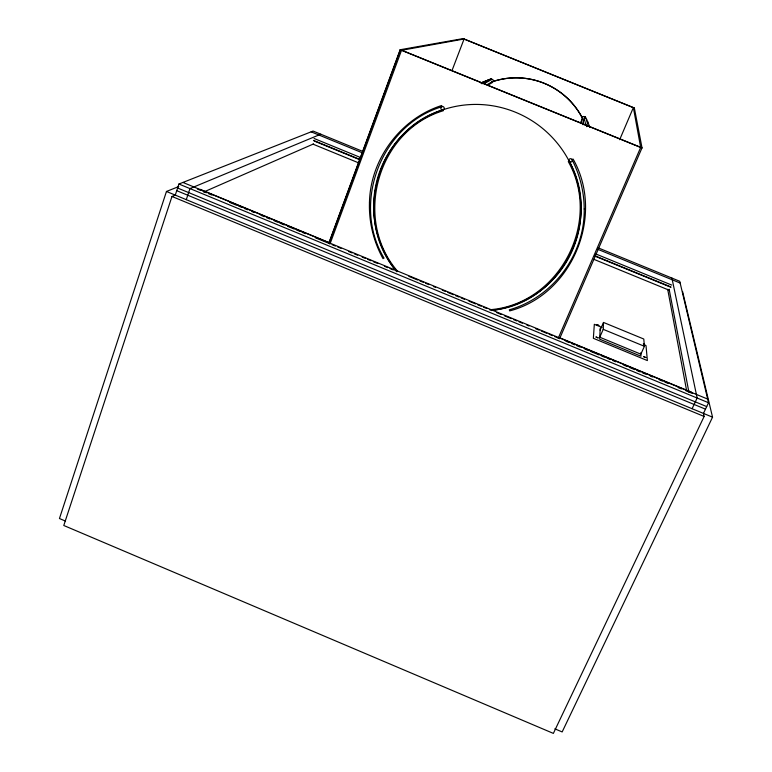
<?xml version="1.0" encoding="UTF-8"?>
<svg xmlns="http://www.w3.org/2000/svg" width="772" height="772" viewBox="0 0 772 772"><rect width="100%" height="100%" fill="white"/><g stroke="black" fill="none" stroke-linecap="round" stroke-linejoin="round"><path stroke-width="1.16" d="M603.241 329.345L603.511 322.445L643.79 339.024L644.408 346.3L640.847 354.165L599.757 337.219L603.241 329.345L644.408 346.3M600.201 328.312L599.661 339.178L641.001 356.22L640.75 352.794M586.614 126.647L587.801 121.976L585.35 116.775L584.558 117.19L582.522 124.08M585.079 125.054L586.623 119.351M583.034 124.775L585.35 116.775M581.113 122.787L582.522 118.27L580.457 123.134M178.786 186.535L166.463 191.466L59.454 518.523L65.543 521.11M363.245 151.601L313.094 131.057L178.921 184.025L175.273 195.104L171.982 196.474L63.786 525.491L553.37 733.4L704.122 416.455L703.456 413.416L708.532 402.733L679.736 281.278L598.387 247.947M186.284 199.649L189.96 188.59L320.776 134.203M328.698 243.402L400.147 49.746L463.113 38.6L634.343 107.974L642.043 148.012L400.147 49.746M329.026 243.122L400.398 49.707L642.014 147.857L559.575 338.754M330.001 243.942L401.517 50.305L464.078 38.996L452.093 70.339M619.665 139.703L633.368 107.578L640.663 147.452L558.252 338.213M600.105 330.165L603.511 322.445M692.098 408.716L697.145 398.024L671.901 278.065M682.554 291.44L712.546 417.169L562.161 731.933L554.846 728.826M487.499 85.316L492.632 82.363L492.42 81.687L487.277 84.611M484.314 83.55L491.706 79.497L491.436 78.647L480.917 83.086M481.902 83.791L491.436 78.647M482.394 83.019L488.744 79.612M481.853 82.932L486.09 80.674M481.371 82.961L483.484 81.832M203.837 191.958L313.606 143.901M489.409 309.755C558.996 304.805 602.527 222.056 568.279 161.599L569.147 161.136C603.202 221.284 560.993 304.043 491.812 310.325M643.375 343.579L644.659 344.36L643.423 344.109M462.988 38.619L634.362 108.051M311.135 131.829L362.415 152.846M597.653 249.24L680.161 283.044M314.108 138.487L360.891 157.662M595.926 254.007L671.679 285.061M313.432 140.379L360.196 159.553M595.125 255.87L670.839 286.904M314.146 141.006L359.858 159.746M595.096 256.188L670.907 287.271M313.027 144.161L358.7 162.892M593.755 259.286L669.507 290.349M602.015 327.463L594.324 324.298L593.359 338.3L647.37 360.582L646.01 345.595L643.809 344.688M200.16 189.343L329.383 242.697M559.034 337.499L691.567 392.215M182.935 182.443L707.663 399.076M197.487 189.092L200.826 190.462M203.055 191.388L206.394 192.759M208.614 193.685L211.953 195.055M229.757 202.409L236.435 205.169M238.654 206.085L241.993 207.465M244.222 208.382L247.561 209.762M252.01 211.596L254.239 212.512M260.907 215.272L264.246 216.652M266.475 217.569L269.814 218.949M274.263 220.782L277.602 222.162M279.821 223.079L284.279 224.922M287.618 226.292L294.286 229.052M296.516 229.969L299.854 231.349M302.074 232.266L305.413 233.646M315.43 237.776L329.895 243.749M332.124 244.676L335.453 246.046M337.682 246.972L341.021 248.343M348.809 251.566L352.148 252.936M354.367 253.863L357.706 255.233M362.164 257.076L365.494 258.456M367.723 259.373L371.062 260.753M373.291 261.669L377.74 263.503M384.417 266.263L387.747 267.643M389.976 268.56L393.315 269.939M408.89 276.366L417.797 280.043M420.016 280.96L423.355 282.34M425.584 283.256L428.923 284.636M433.372 286.47L435.591 287.396M442.269 290.147L445.608 291.526M447.837 292.443L453.396 294.74M455.625 295.666L458.964 297.037M461.183 297.963L464.522 299.333M468.971 301.177L475.648 303.927M477.878 304.853L481.217 306.223M483.436 307.15L486.775 308.52M496.792 312.66L501.24 314.493M504.579 315.873L511.257 318.633M513.476 319.55L516.815 320.93M519.045 321.847L522.383 323.227M526.832 325.06L529.061 325.977M535.729 328.737L539.068 330.117M541.297 331.034L546.856 333.33M549.085 334.247L552.424 335.627M554.643 336.544L559.102 338.387M565.77 341.137L569.109 342.517M571.338 343.434L574.677 344.814M576.896 345.731L580.235 347.111M584.693 348.954L588.023 350.324M590.252 351.25L599.149 354.917M601.378 355.844L604.717 357.214M606.946 358.14L610.276 359.511M612.505 360.437L615.844 361.807M623.631 365.031L626.97 366.41M629.199 367.327L634.758 369.624M636.987 370.541L640.326 371.921M642.545 372.837L645.884 374.217M650.333 376.051L652.562 376.968M659.24 379.727L662.579 381.107M664.798 382.024L668.137 383.404M678.154 387.534L681.493 388.914M685.941 390.748L692.619 393.508M178.921 184.025L708.532 402.733M177.599 188.021L706.698 406.583M176.73 190.674L705.483 409.15M166.463 191.466L712.546 417.169M171.982 196.474L704.122 416.455M397.522 271.184C352.765 219.335 377.276 130.555 443.36 110.695L443.041 109.749C376.35 129.802 351.627 219.422 396.798 271.744M587.801 121.976L589.856 127.341M669.141 289.21L688.913 392.157M667.703 289.355L686.511 390.034M582.397 118.222A1.245 1.226 -50.5 0 1 583.381 116.504A1.245 1.226 -50.5 0 1 584.761 117.884M491.31 79.612A1.245 1.216 -87.1 0 1 493.183 80.095A1.245 1.216 -87.1 0 1 492.237 81.822M395.843 270.615A104.297 102.792 39.7 0 1 428.634 115.839A104.297 102.792 39.7 0 1 576.037 177.637A104.297 102.792 39.7 0 1 491.002 310.508M491.581 81.996A74.99 74.71 81.2 0 1 582.86 119.062M492.768 81.571A74.942 74.662 81.4 0 1 582.349 117.942M369.45 202.901C368.862 222.249 373.629 241.704 382.999 258.63L384.022 258.099C351.308 203.644 380.847 124.939 442.028 106.69L441.642 105.513C400.321 118.734 370.126 159.543 369.45 202.901M584.192 208.99C585.051 254.316 552.984 297.558 509.317 309.794L509.674 310.904C572.477 294.508 605.055 215.263 573.104 159.071L572.004 159.64C579.907 174.81 584.153 191.881 584.192 208.99M645.797 357.542L643.723 356.683L645.797 357.542M598.126 337.875L596.052 337.026L598.126 337.875M598.792 325.466L596.804 324.645L598.792 325.466M570.344 162.101A1.737 1.718 -33.3 0 0 572.177 159.727A1.737 1.718 -33.3 0 0 569.205 159.35A1.737 1.718 -33.3 0 0 570.344 162.101M440.957 107.578A1.737 1.698 76.2 0 0 442.79 109.933A1.737 1.698 76.2 0 0 443.861 107.154A1.737 1.698 76.2 0 0 440.957 107.578"/></g></svg>
